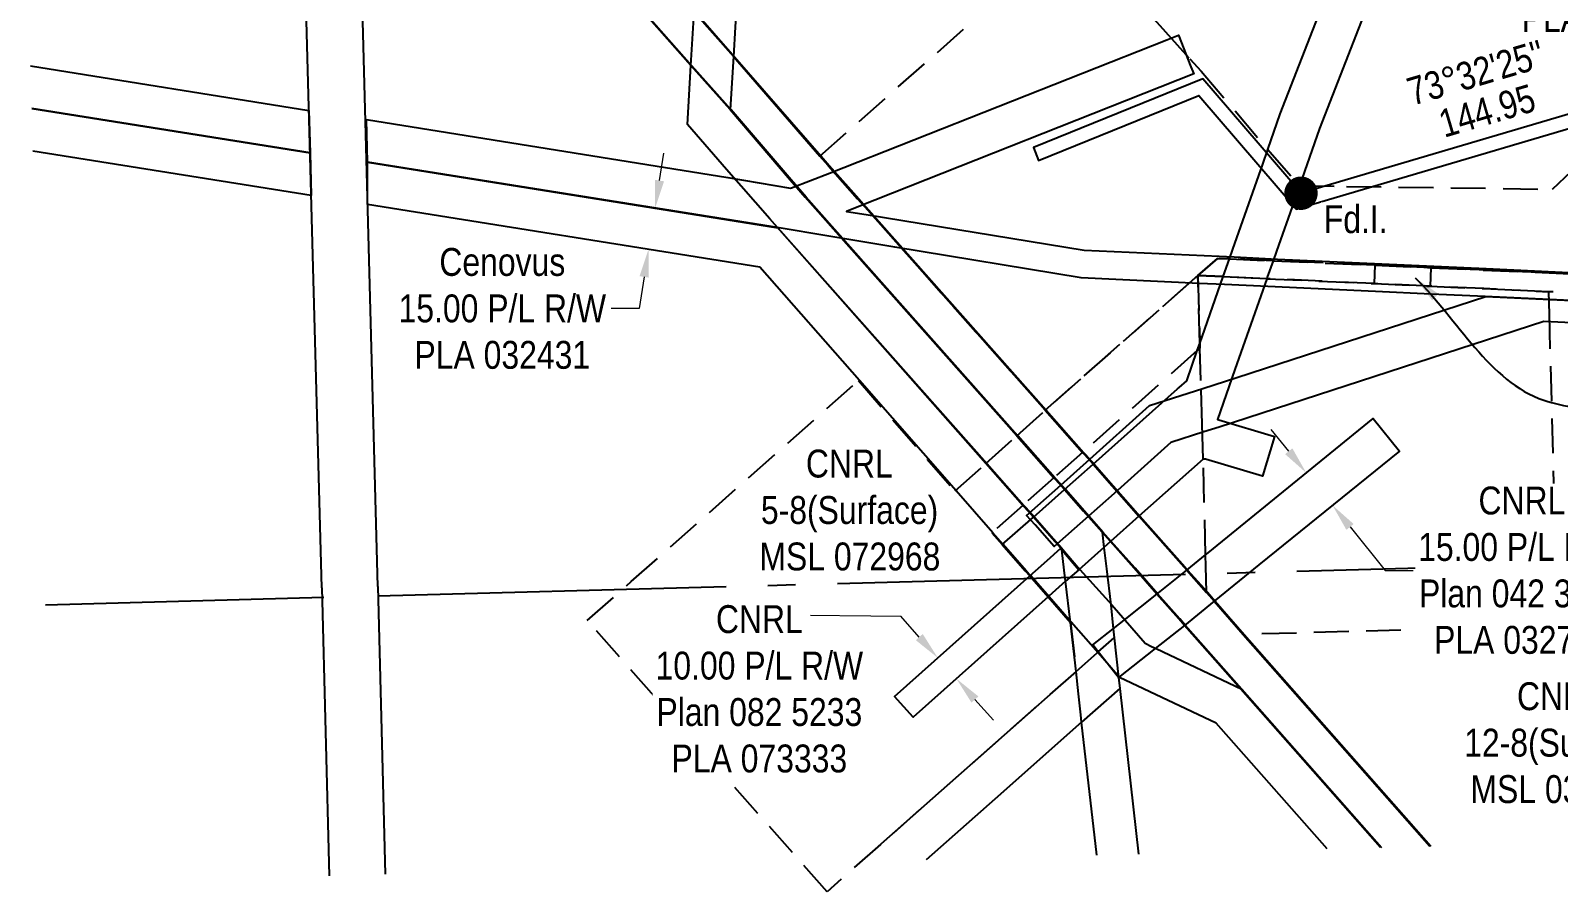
# Model space of a CAD drawing. Extents: x 626668 to 628700, y 5819173 to 5821810.
# Drawn here: x 626847 to 627395, y 5819953 to 5820263 of the extents above; entities that cross this region are included whole.
import ezdxf
from ezdxf.enums import TextEntityAlignment as Align

# ---------------------------------------------------------------- set-up
doc = ezdxf.new("R2010")
doc.units = 0
doc.header["$LTSCALE"] = 5
doc.header["$PDSIZE"] = 0.5
for name, pattern in [('foc-ACCESSROAD', [3.75, 2.5, -1.25]), ('foc-FLOWLINE', [3.75, 2.5, -1.25]), ('foc-QUARTERLINE', [33, 25, -3, 2, -3])]:
    doc.linetypes.add(name, pattern=pattern)
doc.layers.get('Defpoints').update_dxf_attribs({"color": 9})
for name, color, linetype in [('C-RW', 13, 'Continuous'), ('C-WS', 13, 'foc-ACCESSROAD'), ('F-AR', 190, 'foc-ACCESSROAD'), ('F-EZE', 190, 'foc-FLOWLINE'), ('F-RW', 190, 'Continuous'), ('F-WS', 190, 'foc-ACCESSROAD'), ('L-BD', 7, 'Continuous'), ('L-MON', 1, 'Continuous'), ('L-SEC', 7, 'Continuous'), ('L-SECQ', 8, 'foc-QUARTERLINE')]:
    doc.layers.add(name, color=color, linetype=linetype)
for name, color, linetype, lineweight in [('C-RW-T', 13, 'Continuous', 9), ('F-AR-T', 190, 'Continuous', 9), ('F-RW-T', 190, 'Continuous', 9), ('F-WS-T', 190, 'Continuous', 9)]:
    doc.layers.add(name, color=color, linetype=linetype, lineweight=lineweight)
doc.styles.add('80CG', font='ARIALN.TTF', dxfattribs={"height": 10})
doc.styles.add('80L', font='ARIALN.TTF', dxfattribs={"height": 10})
doc.dimstyles.new('Compass 5 000', dxfattribs={"dimscale": 5, "dimtxt": 9, "dimasz": 2, "dimexe": 0.2, "dimexo": 0.0625, "dimgap": 0.5, "dimtad": 0, "dimtih": 1, "dimtoh": 1, "dimzin": 0, "dimdsep": 46, "dimtxsty": '80CG', "dimcen": 0.1, "dimse1": 1, "dimse2": 1, "dimclrd": 256, "dimclrt": 256, "dimaunit": 1, "dimadec": 4, "dimazin": 0, "dimtfac": 0.06, "dimtofl": 0, "dimtmove": 0, "dimatfit": 1, "dimfxl": 0.2, "dimtolj": 1, "dimtzin": 0, "dimlwd": -1, "dimarcsym": 0})

# ---------------------------------------------------------------- blocks, each defined once
blk = doc.blocks.new('fdia')
at = {"color": 255, "const_width": 1}
blk.add_lwpolyline([(-0.5, 0, 1), (0.5, 0, 1)], format="xyb", close=True, dxfattribs=at)
blk = doc.blocks.new('Fdiaa')
blk.add_blockref('fdia', (0, 0))
blk = doc.blocks.new('fdib')
at = {"color": 1, "const_width": 1.6}
blk.add_lwpolyline([(-0.4, 0, 1), (0.4, 0, 1)], format="xyb", close=True, dxfattribs=at)
at = {"color": 1}
blk.add_circle((0, 0), 0.8, dxfattribs=at)
blk = doc.blocks.new('Fdibb')
blk.add_blockref('fdib', (0, 0))
blk = doc.blocks.new('fdicc')
for name in ['Fdibb', 'Fdiaa']:
    blk.add_blockref(name, (0, 0))
blk = doc.blocks.new('FDI')
blk.add_blockref('fdicc', (0, 0))
blk = doc.blocks.new('*D582')
at = {"layer": 'Defpoints', "color": 0, "transparency": 16777216}
for p in [(627034.48, 5820205.13), (627032.12, 5820190.32), (627068.41, 5820184.52)]:
    blk.add_point(p, dxfattribs=at)
at = {"layer": 'F-RW-T', "transparency": 16777216}
for p, q in [((627072.35, 5820209.21), (627073.93, 5820219.08)), ((627066.83, 5820174.65), (627065.02, 5820163.27)), ((627065.02, 5820163.27), (627055.02, 5820163.27))]:
    blk.add_line(p, q, dxfattribs=at)
for points in [[(627070.71, 5820209.47), (627074, 5820208.94), (627070.78, 5820199.33)], [(627065.19, 5820174.91), (627068.48, 5820174.39), (627068.41, 5820184.52)]]:
    blk.add_solid(points, dxfattribs=at)
at = {"layer": 'F-RW-T', "transparency": 16777216, "insert": (627015.93, 5820163.27), "char_height": 10, "attachment_point": 5, "style": '80CG'}
blk.add_mtext('\\A1;Cenovus\\P15.00 P/L R/W\\PPLA 032431', dxfattribs=at)
blk = doc.blocks.new('*D583')
at = {"layer": 'Defpoints', "color": 0, "transparency": 16777216}
for p in [(627306.37, 5820105.77), (627313.96, 5820092.69), (627315.77, 5820094.16)]:
    blk.add_point(p, dxfattribs=at)
at = {"layer": 'F-RW-T', "transparency": 16777216}
for p, q in [((627298.26, 5820112.08), (627291.97, 5820119.85)), ((627320.25, 5820084.91), (627332.87, 5820069.32)), ((627332.87, 5820069.32), (627342.87, 5820069.32))]:
    blk.add_line(p, q, dxfattribs=at)
for points in [[(627299.56, 5820113.12), (627296.96, 5820111.03), (627304.55, 5820104.3)], [(627321.55, 5820085.96), (627318.95, 5820083.87), (627313.96, 5820092.69)]]:
    blk.add_solid(points, dxfattribs=at)
at = {"layer": 'F-RW-T', "transparency": 16777216, "insert": (627381.96, 5820069.32), "char_height": 10, "attachment_point": 5, "style": '80CG', "bg_fill": 3, "box_fill_scale": 1.1, "bg_fill_color": 256, "bg_fill_true_color": 13158600, "bg_fill_transparency": 0}
blk.add_mtext('\\A1;CNRL\\P15.00 P/L R/W\\PPlan 042 3423\\PPLA 032750', dxfattribs=at)
blk = doc.blocks.new('*D588')
at = {"layer": 'Defpoints', "color": 0, "transparency": 16777216}
for p in [(627172.28, 5820037.91), (627173.91, 5820039.36), (627180.58, 5820031.9)]:
    blk.add_point(p, dxfattribs=at)
at = {"layer": 'F-RW-T', "transparency": 16777216}
for p, q in [((627165.63, 5820045.37), (627158.97, 5820052.83)), ((627185.6, 5820022.98), (627192.26, 5820015.52))]:
    blk.add_line(p, q, dxfattribs=at)
for points in [[(627166.87, 5820046.48), (627164.38, 5820044.26), (627172.28, 5820037.91)], [(627186.85, 5820024.09), (627184.36, 5820021.87), (627178.95, 5820030.44)]]:
    blk.add_solid(points, dxfattribs=at)
at = {"layer": 'F-RW-T', "transparency": 16777216, "insert": (627108.21, 5820026.75), "char_height": 10, "attachment_point": 5, "style": '80CG', "bg_fill": 3, "box_fill_scale": 1.1, "bg_fill_color": 256, "bg_fill_true_color": 13158600, "bg_fill_transparency": 0}
blk.add_mtext('\\A1;CNRL\\P10.00 P/L R/W\\PPlan 082 5233\\PPLA 073333', dxfattribs=at)
blk = doc.blocks.new('*D593')
at = {"layer": 'C-RW-T', "transparency": 16777216}
for p, q in [((627462.17, 5820292.41), (627452.17, 5820292.41)), ((627469.05, 5820285.15), (627462.17, 5820292.41)), ((627486.17, 5820267.07), (627493.04, 5820259.81))]:
    blk.add_line(p, q, dxfattribs=at)
for points in [[(627470.26, 5820286.29), (627467.84, 5820284), (627475.92, 5820277.89)], [(627487.38, 5820268.21), (627484.96, 5820265.92), (627479.29, 5820274.33)]]:
    blk.add_solid(points, dxfattribs=at)
at = {"layer": 'Defpoints', "color": 0, "transparency": 16777216}
for p in [(627503.5, 5820304), (627506.87, 5820300.44), (627475.92, 5820277.89)]:
    blk.add_point(p, dxfattribs=at)
at = {"layer": 'C-RW-T', "transparency": 16777216, "insert": (627413.4, 5820292.41), "char_height": 10, "attachment_point": 5, "style": '80CG'}
blk.add_mtext('\\A1;Canlin\\P5.00 P/L R/W\\PPlan 842 0435\\PPLA 830094', dxfattribs=at)

msp = doc.modelspace()

# ---------------------------------------------------------------- linework, layer by layer
at = {"layer": 'C-RW', "flags": 128}
msp.add_lwpolyline([(627078.073, 5820866.452), (627639.987, 5820433.552), (627441.616, 5820245.719), (627302.656, 5820204.665), (627267.438, 5820245.676), (627206.612, 5820221.063), (627208.462, 5820216.423), (627265.975, 5820239.711), (627301.005, 5820198.966), (627304.072, 5820199.872), (627444.182, 5820241.266), (627647.669, 5820433.943), (627086.011, 5820866.646)], dxfattribs=at)
at = {"layer": 'C-RW'}
for points in [[(627412.208, 5820165.547), (627391.831, 5820166.514), (627368.713, 5820167.612), (627349.384, 5820168.496), (627329.412, 5820169.413), (627290.737, 5820171.172), (627275.157, 5820171.914), (627266.079, 5820172.315), (627223.743, 5820174.255), (627156.822, 5820185.33), (627135.325, 5820188.889), (627112.429, 5820192.678), (626967.566, 5820215.819), (626967.147, 5820231.081), (627096.896, 5820210.359), (627119.368, 5820206.458), (627119.735, 5820206.607), (627133.353, 5820211.823), (627254.482, 5820259.707), (627258.716, 5820261.381), (627263.158, 5820250.064), (627264.177, 5820247.469), (627264.177, 5820247.469), (627143.938, 5820199.87), (627139.494, 5820198.126), (627146.493, 5820196.989), (627224.799, 5820184.279), (627278.624, 5820181.812), (627294.228, 5820181.034), (627369.182, 5820177.662), (627413.82, 5820175.544)], [(626846.57, 5820250.432), (626946.528, 5820234.381), (626946.947, 5820219.115), (626846.999, 5820235.081)]]:
    msp.add_lwpolyline(points, dxfattribs=at)
at = {"layer": 'C-WS'}
msp.add_lwpolyline([(627410.249, 5820175.258), (627349.313, 5820177.934), (627329.333, 5820178.811), (627292.644, 5820180.422), (627276.981, 5820181.11), (627272.659, 5820181.3), (627265.672, 5820175.139), (627210.807, 5820126.764), (627156.377, 5820188.159), (627146.044, 5820199.821), (627143.488, 5820202.704), (627132.899, 5820214.661), (627129.97, 5820218.025), (627221.51, 5820298.745), (627254.07, 5820262.562), (627262.75, 5820252.916), (627266.771, 5820248.447), (627290.78, 5820220.407), (627302.119, 5820207.312), (627318.95, 5820207.087), (627392.899, 5820206.119), (627427.956, 5820239.278)], dxfattribs=at)
at = {"layer": 'F-AR'}
msp.add_lwpolyline([(627349.313, 5820177.934), (627349.006, 5820171.319), (627329.027, 5820172.236), (627329.333, 5820178.811), (627349.313, 5820177.934)], close=True, dxfattribs=at)
at = {"layer": 'F-EZE'}
msp.add_lwpolyline([(627421.771, 5820177.975), (627411.852, 5820168.369), (627391.468, 5820169.336), (627368.341, 5820170.434), (627349.006, 5820171.319), (627329.027, 5820172.236), (627290.338, 5820173.996), (627274.753, 5820174.738), (627265.672, 5820175.139), (627272.659, 5820181.3), (627276.981, 5820181.11), (627292.644, 5820180.422), (627329.333, 5820178.811), (627349.313, 5820177.934), (627410.249, 5820175.258), (627413.464, 5820178.37), (627640.066, 5820397.742), (627644.873, 5820394.04), (627421.771, 5820177.975)], close=True, dxfattribs=at)
at = {"layer": 'F-RW'}
for points in [[(627365.289, 5820371.594), (627309.299, 5820227.901), (627302.118, 5820207.312), (627300.219, 5820201.876), (627293.83, 5820183.862), (627292.644, 5820180.422), (627290.562, 5820174.504), (627290.338, 5820173.996), (627278.933, 5820141.362), (627272.625, 5820123.52), (627273.191, 5820123.406), (627293.158, 5820117.393), (627293.158, 5820117.393), (627288.863, 5820103.077), (627268.353, 5820109.185), (627267.531, 5820109.29), (627244.496, 5820088.744), (627234.212, 5820079.662), (627231.854, 5820077.579), (627222.947, 5820069.561), (627218.155, 5820065.405), (627212.174, 5820060.077), (627211.868, 5820059.805), (627205.272, 5820067.338), (627203.745, 5820069.051), (627195.39, 5820078.551), (627206.583, 5820088.432), (627217.728, 5820098.303), (627228.025, 5820107.389), (627258.344, 5820134.428), (627258.872, 5820134.897), (627261.614, 5820137.327), (627265.43, 5820148.199), (627266.339, 5820150.789), (627267.149, 5820153.094), (627274.753, 5820174.738), (627276.981, 5820181.11), (627278.22, 5820184.639), (627288.896, 5820215.056), (627290.783, 5820220.415), (627295.232, 5820233.107), (627350.213, 5820374.21)], [(627331.187, 5819969.846), (627281.107, 5820026.663), (627260.886, 5820049.541), (627258.814, 5820051.881), (627250.945, 5820060.77), (627242.736, 5820070.087), (627234.212, 5820079.662), (627231.227, 5820083.032), (627224.591, 5820090.549), (627217.728, 5820098.303), (627214.654, 5820101.77), (627213.97, 5820102.559), (627200.604, 5820117.625), (627134.872, 5820191.719), (627124.633, 5820203.261), (627119.277, 5820209.443), (627097.713, 5820234.674), (627083.632, 5820250.46), (627024.971, 5820316.81)], [(627331.539, 5819969.856), (627281.432, 5820026.704), (627261.218, 5820049.574), (627259.147, 5820051.913), (627251.28, 5820060.8), (627243.075, 5820070.113), (627234.554, 5820079.684), (627231.569, 5820083.053), (627224.936, 5820090.568), (627218.075, 5820098.319), (627215.002, 5820101.785), (627214.318, 5820102.574), (627200.957, 5820117.635), (627135.248, 5820191.702), (627125.012, 5820203.24), (627119.658, 5820209.42), (627098.102, 5820234.643), (627084.026, 5820250.423), (627025.386, 5820316.75)], [(627100.179, 5820274.965), (627098.931, 5820253.688), (627097.713, 5820234.674), (627119.277, 5820209.443), (627124.633, 5820203.261), (627134.872, 5820191.719), (627200.604, 5820117.625), (627213.97, 5820102.559), (627214.654, 5820101.77), (627217.728, 5820098.303), (627224.591, 5820090.549), (627231.227, 5820083.032), (627231.854, 5820077.579), (627232.851, 5820069.825), (627234.367, 5820056.933), (627235.28, 5820048.377), (627235.627, 5820045.152), (627237.179, 5820030.856), (627237.627, 5820026.894), (627244.374, 5819967.519)], [(627229.331, 5819967.116), (627223.911, 5820014.788), (627223.61, 5820017.435), (627222.759, 5820025.036), (627221.887, 5820033.012), (627219.849, 5820050.659), (627218.155, 5820065.405), (627217.657, 5820069.421), (627216.828, 5820076.751), (627216.399, 5820077.235), (627213.419, 5820080.612), (627206.583, 5820088.432), (627203.479, 5820091.837), (627202.779, 5820092.628), (627189.497, 5820107.675), (627111.968, 5820195.509), (627101.654, 5820207.193), (627096.43, 5820213.197), (627082.359, 5820229.378), (627083.632, 5820250.46), (627084.862, 5820269.636)], [(627084.862, 5820269.636), (627098.931, 5820253.688), (627129.97, 5820218.025), (627132.899, 5820214.661), (627143.488, 5820202.704), (627146.044, 5820199.821), (627156.376, 5820188.158), (627210.804, 5820126.761), (627224.243, 5820111.671), (627224.938, 5820110.888), (627228.025, 5820107.389), (627234.86, 5820099.665), (627244.496, 5820088.744), (627260.629, 5820070.563), (627261.633, 5820069.427), (627268.729, 5820061.436), (627271.461, 5820058.22), (627281.945, 5820046.325), (627348.94, 5819970.322)], [(627085.255, 5820269.593), (627099.319, 5820253.649), (627130.348, 5820217.999), (627133.276, 5820214.637), (627143.861, 5820202.684), (627146.416, 5820199.801), (627156.745, 5820188.142), (627211.153, 5820126.768), (627224.588, 5820111.682), (627225.283, 5820110.899), (627228.369, 5820107.402), (627235.202, 5820099.681), (627244.834, 5820088.763), (627260.961, 5820070.589), (627261.965, 5820069.453), (627269.059, 5820061.464), (627271.79, 5820058.25), (627282.269, 5820046.359), (627349.286, 5819970.331)], [(626846.999, 5820235.081), (626946.947, 5820219.115), (626947.366, 5820203.848), (626847.425, 5820219.813)], [(627312.008, 5819969.332), (627272.215, 5820014.473), (627237.519, 5820030.896), (627233.759, 5820035.192), (627229.788, 5820039.73), (627220.195, 5820050.692), (627212.217, 5820059.835), (627205.623, 5820067.365), (627204.097, 5820069.077), (627195.745, 5820078.574), (627192.034, 5820082.802), (627178.854, 5820097.828), (627144.122, 5820137.427), (627108.391, 5820178.138), (626967.555, 5820200.636), (626967.566, 5820215.819), (627114.816, 5820192.283), (627189.854, 5820107.688), (627203.132, 5820092.646), (627203.831, 5820091.855), (627206.934, 5820088.451), (627213.768, 5820080.634), (627216.747, 5820077.258), (627217.175, 5820076.774), (627223.292, 5820069.587), (627234.709, 5820056.964), (627239.474, 5820051.46), (627246.716, 5820043.167), (627249.017, 5820042.006), (627250.667, 5820041.293), (627281.432, 5820026.704), (627331.539, 5819969.856)], [(627773.957, 5820140.4), (627392.298, 5820158.515), (627389.797, 5820158.633), (627273.277, 5820120.727), (627267.79, 5820118.995), (627255.891, 5820115.17), (627235.526, 5820096.881), (627225.26, 5820087.768), (627214.092, 5820077.835), (627207.259, 5820085.652), (627204.155, 5820089.055), (627215.326, 5820098.986), (627225.607, 5820108.1), (627248.286, 5820128.451), (627259.529, 5820132.101), (627267.36, 5820134.644), (627279.583, 5820138.563), (627368.96, 5820167.626), (627392.078, 5820166.528), (627412.455, 5820165.561)], [(627144.783, 5819964.849), (627221.887, 5820033.012), (627229.445, 5820039.694), (627229.854, 5820040.063), (627235.627, 5820045.152), (627237.179, 5820030.856), (627237.627, 5820026.894), (627223.911, 5820014.788), (627192.697, 5819987.193), (627168.131, 5819965.475)]]:
    msp.add_lwpolyline(points, dxfattribs=at)
for points in [[(627250.331, 5820041.257), (627237.179, 5820030.856), (627229.854, 5820040.063), (627227.88, 5820042.563), (627235.28, 5820048.377), (627239.134, 5820051.427), (627250.945, 5820060.77), (627261.633, 5820069.427), (627263.115, 5820070.629), (627268.421, 5820074.935), (627269.273, 5820075.628), (627328.598, 5820123.838), (627338.011, 5820112.16), (627287.515, 5820071.278), (627271.461, 5820058.22), (627260.886, 5820049.541), (627250.331, 5820041.257)], [(627211.868, 5820059.805), (627163.421, 5820016.592), (627156.761, 5820024.061), (627205.272, 5820067.338), (627207.32, 5820069.146), (627211.483, 5820072.859), (627216.399, 5820077.235), (627216.828, 5820076.751), (627222.947, 5820069.561), (627218.155, 5820065.405), (627212.174, 5820060.077), (627211.868, 5820059.805)]]:
    msp.add_lwpolyline(points, close=True, dxfattribs=at)
at = {"layer": 'F-WS'}
for points in [[(627213.97, 5820102.559), (627202.779, 5820092.628), (627191.678, 5820082.78), (627195.39, 5820078.551), (627203.745, 5820069.051), (627205.272, 5820067.338), (627211.868, 5820059.805), (627219.849, 5820050.659), (627221.887, 5820033.012), (627132.504, 5819953.994), (627046.43, 5820051.3), (627062.242, 5820065.293), (627143.749, 5820137.425), (627178.493, 5820097.812), (627189.497, 5820107.675), (627200.604, 5820117.625), (627210.804, 5820126.761), (627265.672, 5820175.139), (627266.339, 5820150.789), (627266.387, 5820149.047), (627265.43, 5820148.199), (627224.243, 5820111.671), (627213.97, 5820102.559)], [(627394.755, 5820049.38), (627281.945, 5820046.325), (627271.461, 5820058.219), (627268.716, 5820061.471), (627268.535, 5820070.773), (627268.421, 5820074.935), (627267.531, 5820109.29), (627267.136, 5820121.787), (627266.706, 5820137.441), (627266.387, 5820149.047), (627266.339, 5820150.789), (627265.672, 5820175.139), (627274.753, 5820174.738), (627290.338, 5820173.996), (627329.027, 5820172.236), (627349.006, 5820171.319), (627368.341, 5820170.434), (627391.468, 5820169.336), (627391.687, 5820161.32), (627394.078, 5820074.112), (627394.755, 5820049.38)]]:
    msp.add_lwpolyline(points, close=True, dxfattribs=at)
at = {"layer": 'L-SEC'}
for p, q in [((626951.093, 5820063.038), (626929.861, 5820862.401)), ((626971.195, 5820063.572), (626949.964, 5820862.923)), ((626951.093, 5820063.038), (626953.786, 5819959.73)), ((626971.196, 5820063.562), (626973.888, 5819960.268))]:
    msp.add_line(p, q, dxfattribs=at)
at = {"layer": 'L-SECQ'}
for p, q in [((626971.283, 5820060.199), (627745.048, 5820080.94)), ((626851.972, 5820057.001), (626951.901, 5820059.679))]:
    msp.add_line(p, q, dxfattribs=at)

# ---------------------------------------------------------------- block references
at = {"layer": 'L-MON', "xscale": 5.000000000000027, "yscale": 5.000000000000027, "zscale": 5.000000000000027}
msp.add_blockref('FDI', (627302.656, 5820204.665), dxfattribs=at)

# ---------------------------------------------------------------- texts
at = {"layer": 'L-BD', "style": '80L'}
for s, p in [("73°32'25''", (627365.409, 5820247.961)), ('144.95', (627369.445, 5820234.3))]:
    msp.add_text(s, height=9.9964, rotation=16.4592, dxfattribs=at).set_placement(p, align=Align.MIDDLE)

# ---------------------------------------------------------------- dimensions: what is measured, and where the dimension line sits
at = {"layer": 'C-RW-T'}
dim = msp.add_aligned_dim(p1=(627506.869, 5820300.441), p2=(627503.498, 5820304.001), distance=37.978, text='Canlin\\P5.00 P/L R/W\\PPlan 842 0435\\PPLA 830094', dimstyle='Compass 5 000', dxfattribs=at)
dim.commit()
dim.dimension.update_dxf_attribs({"geometry": '*D593', "text_midpoint": (627413.401, 5820292.41)})
at = {"layer": 'F-RW-T'}
dim = msp.add_linear_dim(base=(627068.412, 5820184.525), p1=(627034.481, 5820205.13), p2=(627032.116, 5820190.323), angle=260.92396, text='Cenovus\\P15.00 P/L R/W\\PPLA 032431', dimstyle='Compass 5 000', dxfattribs=at)
dim.commit()
dim.dimension.update_dxf_attribs({"geometry": '*D582', "text_midpoint": (627015.93, 5820163.265), "dimtype": 161})

# ---------------------------------------------------------------- leaders
at = {"layer": 'F-AR-T', "path_type": 1}
msp.add_leader([(627343.644, 5820174.267), (627389.847, 5820130.367), (627401.206, 5820127.527)], dimstyle='Compass 5 000', override={"dimgap": 0.5, "dimtad": 0}, dxfattribs=at)

# ---------------------------------------------------------------- next in the draw order: texts
at = {"layer": 'L-MON', "insert": (627310.837, 5820200.352), "char_height": 9.9965, "attachment_point": 1, "style": '80L', "bg_fill": 3, "box_fill_scale": 1.1, "bg_fill_color": 256, "bg_fill_transparency": 0}
msp.add_mtext_dynamic_manual_height_columns('Fd.I.', width=22.04426, gutter_width=50, heights=[0], dxfattribs=at)

# ---------------------------------------------------------------- next in the draw order: dimensions: what is measured, and where the dimension line sits
at = {"layer": 'F-RW-T'}
for base, p1, p2, angle, text, override, picture, middle in [((627313.957, 5820092.686), (627306.369, 5820105.774), (627315.775, 5820094.157), 308.99382, 'CNRL\\P15.00 P/L R/W\\PPlan 042 3423\\PPLA 032750', {"dimtfill": 1}, '*D583', (627381.959, 5820069.322)), ((627172.283, 5820037.909), (627180.577, 5820031.895), (627173.914, 5820039.364), 131.73678, 'CNRL\\P10.00 P/L R/W\\PPlan 082 5233\\PPLA 073333', {"dimtmove": 2, "dimtfill": 1}, '*D588', (627108.207, 5820026.747))]:
    dim = msp.add_linear_dim(base=base, p1=p1, p2=p2, angle=angle, text=text, dimstyle='Compass 5 000', override=override, dxfattribs=at)
    dim.commit()
    dim.dimension.update_dxf_attribs({"geometry": picture, "text_midpoint": middle, "dimtype": 161})

# ---------------------------------------------------------------- next in the draw order: linework, layer by layer
msp.add_line((627158.974, 5820052.828), (627126.518, 5820053.073), dxfattribs=at)

# ---------------------------------------------------------------- next in the draw order: texts
at = {"layer": 'F-WS-T', "char_height": 10, "attachment_point": 1, "style": '80L'}
for s, insert in [('\\pi19.62;CNRL\\P\\pi3.4641;5-8(Surface)\\P\\pi2.9218;MSL 072968', (627105.298, 5820112.652)), ('\\pi19.62;CNRL\\P\\pi0.66392;12-8(Surface)\\P\\pi2.9218;MSL 030579', (627360.572, 5820029.167))]:
    msp.add_mtext_dynamic_manual_height_columns(s, width=69.43834, gutter_width=50, heights=[0], dxfattribs=dict(at, insert=insert))

doc.saveas('drawing.dxf')
